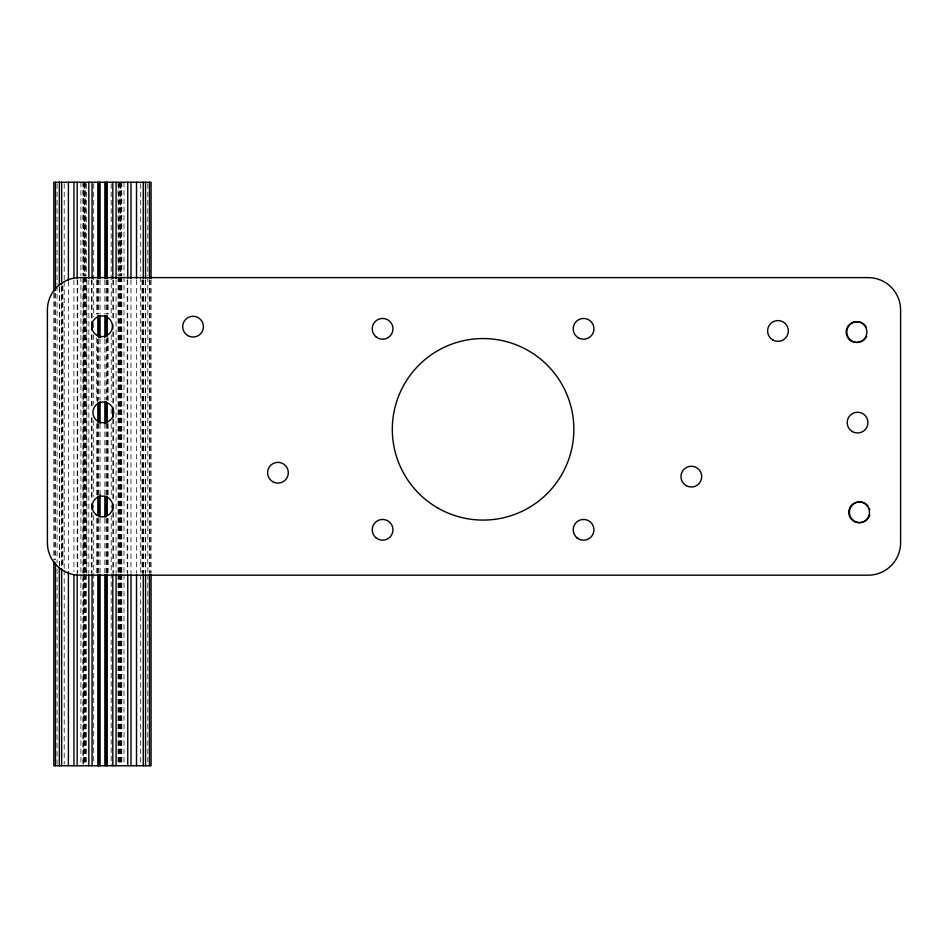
<?xml version="1.0" encoding="UTF-8"?>
<svg xmlns="http://www.w3.org/2000/svg" width="948" height="948" viewBox="0 0 948 948"><rect width="100%" height="100%" fill="white"/><g stroke="black" fill="none" stroke-linecap="round" stroke-linejoin="round"><path stroke-width="0.71" stroke-dasharray="4.74 3.56" d="M151.076 279.992L151.076 573.22M150.128 279.992L150.128 573.22M149.452 279.992L149.452 573.22M147.841 183.734L147.841 275.548M147.841 277.029L147.841 573.22M147.841 574.701L147.841 764.266M145.542 279.992L145.542 573.22M145.245 279.992L145.245 573.22M143.385 279.992L143.385 573.22M143.255 279.992L143.255 573.22M142.437 279.992L142.437 573.22M141.999 279.992L141.999 573.22M140.707 183.734L140.707 275.548M140.707 277.029L140.707 573.22M140.707 574.701L140.707 764.266M136.512 279.992L136.512 573.22M130.978 279.992L130.978 573.22M127.743 279.992L127.743 573.22M127.186 279.992L127.186 573.22M123.998 182.253L123.998 275.548M123.998 277.029L123.998 573.22M123.998 574.701L123.998 764.266M121.794 182.253L121.794 275.548M121.794 277.029L121.794 573.22M121.794 574.701L121.794 764.266M121.249 182.253L121.249 275.548M121.249 277.029L121.249 573.22M121.249 574.701L121.249 764.266M120.704 183.734L120.704 275.548M120.704 277.029L120.704 573.22M120.704 574.701L120.704 764.266M120.562 182.253L120.562 275.548M120.562 277.029L120.562 573.22M120.562 574.701L120.562 764.266M119.958 183.734L119.958 275.548M119.958 277.029L119.958 573.22M119.958 574.701L119.958 764.266M119.353 182.253L119.353 275.548M119.353 277.029L119.353 573.22M119.353 574.701L119.353 764.266M118.618 183.734L118.618 275.548M118.618 277.029L118.618 573.22M118.618 574.701L118.618 764.266M118.05 182.253L118.05 275.548M118.05 277.029L118.05 573.22M118.05 574.701L118.05 764.266M116.071 279.992L116.071 573.22M113.535 279.992L113.535 321.467M113.535 331.824L113.535 405.874M113.535 419.206L113.535 500.663M113.535 512.501L113.535 573.22M112.824 279.992L112.824 321.467M112.824 331.824L112.824 405.874M112.824 419.206L112.824 500.663M112.824 512.501L112.824 573.22M111.2 183.734L111.2 317.023M111.2 334.786L111.2 401.431M111.2 408.837L111.2 416.243M111.2 423.649L111.2 496.219M111.2 505.094L111.2 508.057M111.2 515.463L111.2 765.747M108.155 279.992L108.155 314.061M108.155 337.749L108.155 401.431M108.155 423.649L108.155 494.738M108.155 518.426L108.155 573.22M107.337 279.992L107.337 314.061M107.219 337.749L107.337 399.949M107.337 423.649L107.337 494.738M107.337 518.426L107.219 573.22M107.029 279.992L107.029 314.061M107.029 337.749L107.029 399.949M107.029 423.649L107.029 494.738M107.029 518.426L107.029 573.22M106.164 279.992L106.164 314.061M106.164 339.23L106.164 399.949M106.164 423.649L106.164 494.738M106.164 518.426L106.164 573.22M104.861 279.992L104.861 314.061M104.861 339.23L104.861 399.949M104.861 423.649L104.861 494.738M104.861 518.426L104.861 573.22M100.05 279.992L100.05 314.061M100.05 339.23L100.05 399.949M100.05 423.649L100.05 494.738M100.05 518.426L100.05 573.22M98.746 279.992L98.734 314.061M98.746 339.23L98.746 399.949M98.746 423.649L98.734 494.738M98.734 518.426L98.746 573.22M97.881 279.992L97.881 314.061M97.834 339.23L97.881 401.431M97.881 423.649L97.881 494.738M97.834 518.426L97.881 573.22M97.573 279.992L97.573 314.061M97.573 339.23L97.573 401.431M97.573 423.649L97.573 494.738M97.573 518.426L97.573 573.22M96.743 279.992L96.743 314.061M96.743 337.749L96.743 401.431M96.743 423.649L96.743 494.738M96.743 518.426L96.743 573.22M93.71 183.734L93.698 317.023M93.71 322.948L93.698 328.861M93.71 334.786L93.698 404.393M93.698 420.687L93.698 496.219M93.698 505.094L93.71 508.057M93.71 515.463L93.71 764.266M92.075 279.992L92.075 318.504M92.075 334.786L92.075 407.356M92.075 417.724L92.075 500.663M92.075 512.501L92.075 573.22M91.364 279.992L91.364 318.504M91.364 334.786L91.364 407.356M91.364 417.724L91.364 500.663M91.364 512.501L91.364 573.22M88.839 279.992L88.839 573.22M86.849 279.992L86.849 573.22M86.292 183.734L86.292 275.548M86.292 277.029L86.292 573.22M86.292 574.701L86.292 764.266M85.557 182.253L85.557 275.548M85.557 277.029L85.557 573.22M85.557 574.701L85.557 764.266M84.953 183.734L84.953 275.548M84.953 277.029L84.953 573.22M84.953 574.701L84.953 764.266M84.348 182.253L84.348 275.548M84.348 277.029L84.348 573.22M84.348 574.701L84.348 764.266M84.194 183.734L84.194 275.548M84.194 277.029L84.194 573.22M84.194 574.701L84.194 764.266M83.649 182.253L83.649 275.548M83.649 277.029L83.649 573.22M83.649 574.701L83.649 764.266M83.104 182.253L83.104 275.548L83.069 183.734M80.912 182.253L80.912 275.548M80.912 277.029L80.912 573.22M80.912 574.701L80.912 764.266M77.724 279.992L77.724 573.22M77.167 279.992L77.167 573.22M73.932 279.992L73.932 571.739M68.398 281.473L68.398 571.739M64.203 183.734L64.203 279.992M64.203 281.473L64.203 568.776M64.203 570.258L64.203 764.266M62.9 285.917L62.9 567.295M62.461 285.917L62.461 567.295M61.656 285.917L61.656 567.295M61.513 287.398L61.513 565.814M59.665 287.398L59.665 565.814M59.357 287.398L59.357 565.814M57.07 183.734L57.07 284.436M57.07 285.917L57.07 562.851M57.07 568.776L57.07 764.266M55.446 293.323L55.446 559.901M54.783 293.323L54.783 559.901M53.823 293.323L53.823 559.901M83.104 573.22L83.104 277.029L83.069 573.22M83.104 764.266L83.104 574.701L83.069 764.266"/><path stroke-width="1.42" d="M151.076 278.511L151.076 182.253L53.823 182.253L53.823 291.842M151.076 574.701L151.076 765.747L53.823 765.747L53.823 561.382M149.452 182.253L149.452 278.511M149.452 574.701L149.452 765.747M145.542 182.253L145.542 278.511M145.542 574.701L145.542 765.747M143.255 182.253L143.255 278.511M143.255 574.701L143.255 765.747M136.512 182.253L136.512 278.511M136.512 574.701L136.512 765.747M130.978 182.253L130.978 278.511M130.978 574.701L130.978 765.747M127.743 182.253L127.743 278.511M127.743 574.701L127.743 765.747M116.071 182.253L116.071 278.511M116.071 574.701L116.071 765.747M112.824 182.253L112.824 278.511M112.824 324.429L112.824 328.861M112.824 407.356L112.824 417.724M112.824 503.613L112.824 511.019M112.824 574.701L112.824 765.747M107.219 182.253L107.219 278.511M107.219 315.542L107.219 336.267M107.219 402.912L107.219 422.168M107.219 496.219L107.219 515.463M107.219 574.701L107.219 765.747M106.164 182.253L106.164 278.511M106.164 315.542L106.164 336.267M106.164 401.431L106.164 423.649M106.164 496.219L106.164 516.944M106.164 574.701L106.164 765.747M104.861 182.253L104.861 278.511M104.861 315.542L104.861 337.749M104.861 401.431L104.861 423.649M104.861 496.219L104.861 516.944M104.861 574.701L104.861 765.747M100.05 182.253L100.05 278.511M100.05 315.542L100.05 337.749M100.05 401.431L100.05 423.649M100.05 494.738L100.05 516.944M100.05 574.701L100.05 765.747M98.746 182.253L98.734 278.511M98.746 315.542L98.734 337.749M98.746 402.912L98.734 422.168M98.746 496.219L98.734 516.944M98.746 574.701L98.734 765.747M97.834 182.253L97.834 278.511M97.834 315.542L97.834 336.267M97.834 402.912L97.834 422.168M97.834 496.219L97.834 515.463M97.834 574.701L97.834 765.747M92.075 182.253L92.075 278.511M92.075 321.467L92.075 330.342M92.075 503.613L92.075 509.538M92.075 574.701L92.075 765.747M88.839 182.253L88.839 278.511M88.839 574.701L88.839 765.747M77.167 182.253L77.167 278.511M77.167 574.701L77.167 765.747M73.932 182.253L73.932 278.511M73.932 574.701L73.932 765.747M68.398 182.253L68.398 279.992M68.398 571.739L68.398 765.747M61.656 182.253L61.656 284.436M61.656 568.776L61.656 765.747M59.357 182.253L59.357 285.917M59.357 567.295L59.357 765.747M55.446 182.253L55.446 290.361M55.446 562.851L55.446 765.747M866.745 336.042A10.369 10.369 0 0 1 861.128 341.659M859.848 342.086A10.369 10.369 0 0 1 846.813 331.397A10.369 10.369 0 0 1 861.128 322.486M862.348 323.09A10.369 10.369 0 0 1 866.14 326.882M869.778 514.977A10.369 10.369 0 0 1 869.352 516.257M868.747 517.478A10.369 10.369 0 0 1 850.783 517.478A10.369 10.369 0 0 1 859.765 501.919M861.116 502.002A10.369 10.369 0 0 1 867.989 505.971M869.352 508.318A10.369 10.369 0 0 1 869.778 509.609M868.178 277.61L79.822 277.61A32.422 32.422 0 0 0 47.4 310.032L47.4 542.777A32.422 32.422 0 0 0 79.822 575.187L868.178 575.187A32.422 32.422 0 0 0 900.6 542.777L900.6 310.032A32.422 32.422 0 0 0 868.178 277.61M376.273 538.037A10.369 10.369 0 0 0 392.875 531.164A10.369 10.369 0 0 0 378.619 520.227A10.369 10.369 0 0 0 376.273 538.037M437.692 507.927A90.771 90.771 0 0 0 573.848 429.314A90.771 90.771 0 0 0 437.692 350.713A90.771 90.771 0 0 0 437.692 507.927M577.249 538.037A10.369 10.369 0 0 0 593.851 531.164A10.369 10.369 0 0 0 579.595 520.227A10.369 10.369 0 0 0 577.249 538.037M578.387 337.808A10.369 10.369 0 0 0 593.946 328.826A10.369 10.369 0 0 0 578.387 319.843A10.369 10.369 0 0 0 578.387 337.808M376.273 337.061A10.369 10.369 0 0 0 392.875 330.177A10.369 10.369 0 0 0 378.619 319.239A10.369 10.369 0 0 0 376.273 337.061M850.202 340.296A10.369 10.369 0 0 0 866.804 333.423A10.369 10.369 0 0 0 852.548 322.486A10.369 10.369 0 0 0 850.202 340.296M686.151 485.613A10.369 10.369 0 0 0 701.71 476.631A10.369 10.369 0 0 0 686.151 467.648A10.369 10.369 0 0 0 686.151 485.613M772.786 339.941A10.369 10.369 0 0 0 788.345 330.959A10.369 10.369 0 0 0 772.786 321.964A10.369 10.369 0 0 0 772.786 339.941M852.797 520.523A10.369 10.369 0 0 0 869.399 513.65A10.369 10.369 0 0 0 855.143 502.713A10.369 10.369 0 0 0 852.797 520.523M96.198 514.705A10.369 10.369 0 0 0 112.788 507.82A10.369 10.369 0 0 0 98.533 496.882A10.369 10.369 0 0 0 96.198 514.705M187.87 335.639A10.369 10.369 0 0 0 203.429 326.657A10.369 10.369 0 0 0 187.87 317.675A10.369 10.369 0 0 0 187.87 335.639M96.874 335.26A10.369 10.369 0 0 0 112.433 326.278A10.369 10.369 0 0 0 96.874 317.296A10.369 10.369 0 0 0 96.874 335.26M272.763 481.703A10.369 10.369 0 0 0 288.322 472.72A10.369 10.369 0 0 0 272.763 463.738A10.369 10.369 0 0 0 272.763 481.703M98.106 421.41A10.369 10.369 0 0 0 113.665 412.427A10.369 10.369 0 0 0 98.106 403.433A10.369 10.369 0 0 0 98.106 421.41M852.394 431.589A10.369 10.369 0 0 0 867.953 422.607A10.369 10.369 0 0 0 852.394 413.624A10.369 10.369 0 0 0 852.394 431.589"/></g></svg>
